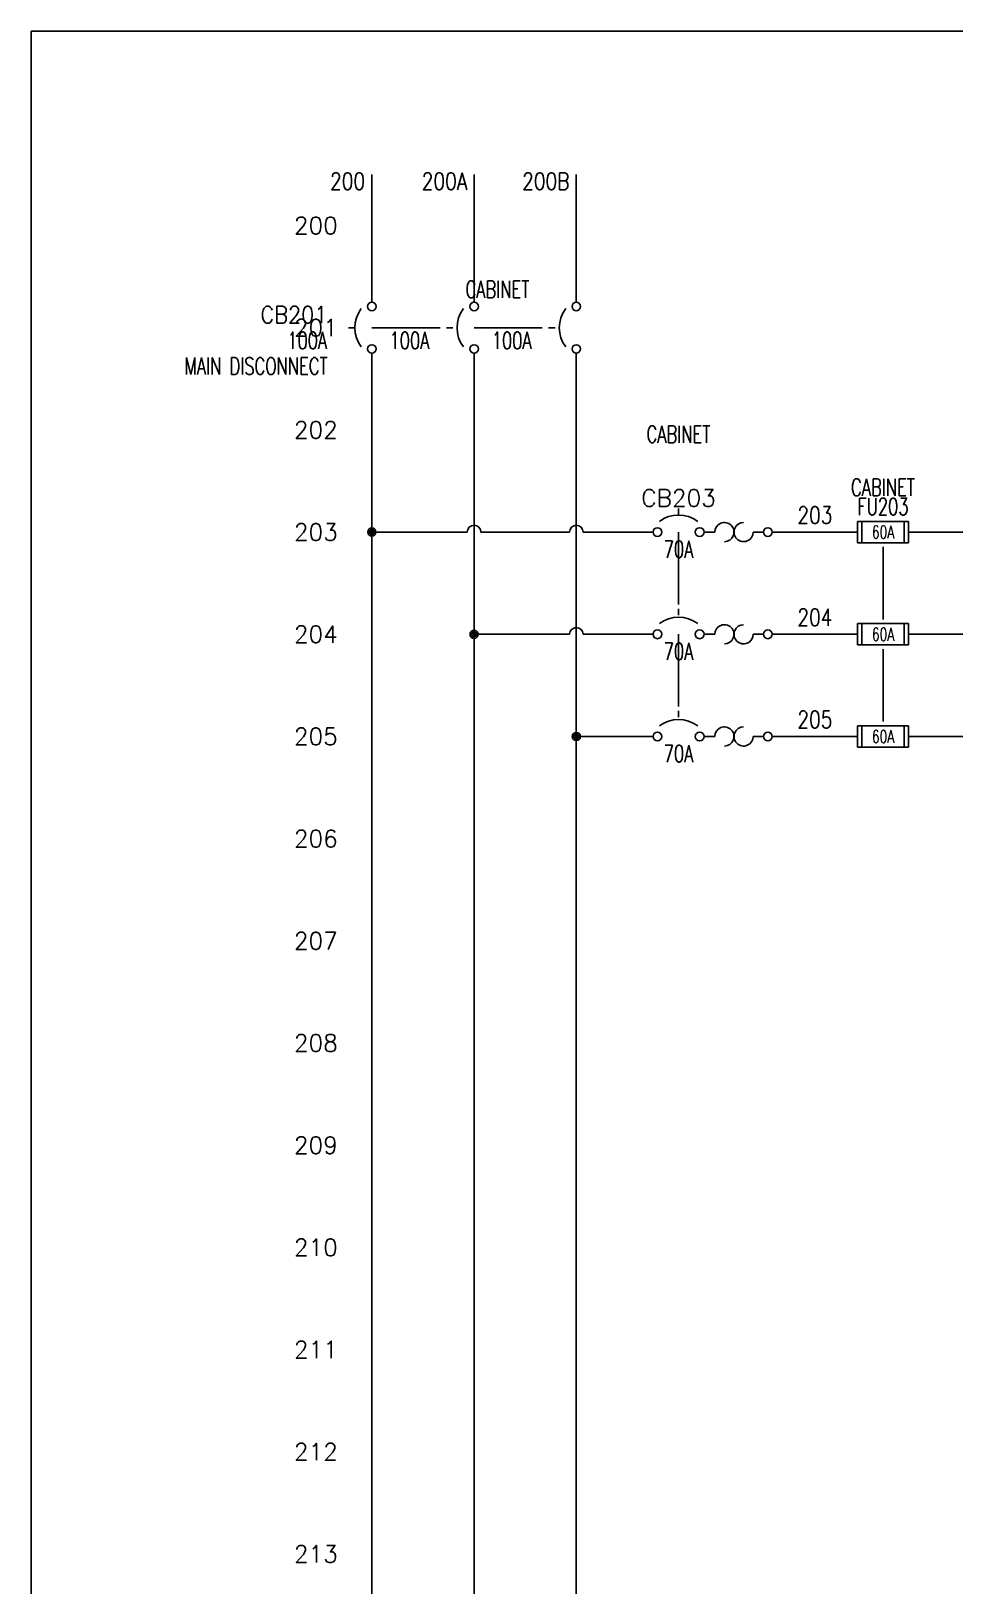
# Model space of a CAD drawing. Header units: inches. Extents: x 0 to 33.7, y 0 to 22.4.
# Drawn here: x 0 to 6.78, y 11.02 to 22.43 of the extents above; entities that cross this region are included whole.
import ezdxf
from ezdxf.enums import TextEntityAlignment as Align

# ---------------------------------------------------------------- set-up
doc = ezdxf.new("R2010")
doc.units = ezdxf.units.IN
doc.header["$MEASUREMENT"] = 0
doc.linetypes.add('HIDDEN2', pattern=[0.1875, 0.125, -0.0625])
for name, color, linetype in [('BLK_10AWG', 252, 'Continuous'), ('BLK_14AWG', 252, 'Continuous'), ('DESC', 1, 'Continuous'), ('LINK', 9, 'Continuous'), ('LOC', 8, 'Continuous'), ('MISC', 5, 'Continuous'), ('SYMS', 7, 'Continuous'), ('TAGS', 5, 'Continuous'), ('TITLE', 7, 'Continuous'), ('WIRENO', 3, 'Continuous')]:
    doc.layers.add(name, color=color, linetype=linetype)
doc.styles.add('ITALIC', font='ITALIC')
doc.styles.add('SIMPLEX', font='SIMPLEX')
doc.styles.add('WD', font='romans.shx')

# ---------------------------------------------------------------- blocks, each defined once
blk = doc.blocks.new('ACADE D Titleblock')
for p, q in [((33.469, 22.427), (0, 22.427)), ((0, 22.427), (0, 0))]:
    blk.add_line(p, q)
at = {"layer": 'TITLE', "style": 'SIMPLEX'}
blk.add_attdef('CAD#', (33.701, 1.677), '', height=0.0938, rotation=90, dxfattribs=at)
at = {"layer": 'TITLE', "style": 'ITALIC'}
for tag, height, p in [('TITLE#1', 0.125, (30.281, 1.755)), ('TITLE#2', 0.125, (30.281, 1.552)), ('TITLE#3', 0.125, (30.281, 1.35)), ('TITLE#4', 0.125, (30.281, 1.147)), ('DWG#', 0.2, (31.121, 0.66)), ('SH#', 0.2, (31.541, 0.187)), ('SHTS', 0.2, (32.92, 0.187))]:
    blk.add_attdef(tag, text='', height=height, dxfattribs=at).set_placement(p, align=Align.MIDDLE_CENTER)
at = {"layer": 'TITLE'}
for tag, p, style in [('ENGINEER', (24.406, 0.664), 'ITALIC'), ('CHKDBY', (26.023, 0.664), 'ITALIC'), ('SCALE', (27.742, 0.139), 'SIMPLEX'), ('DATE', (29.152, 0.139), 'SIMPLEX'), ('JOB#', (24.632, 0.092), 'ITALIC'), ('DRAWNBY', (26.093, 0.092), 'ITALIC')]:
    blk.add_attdef(tag, p, '', height=0.0975, dxfattribs=dict(at, style=style))
at = {"layer": 'TITLE', "flags": 9}
blk.add_attdef('WD_TB', (27.182, -0.207), '', height=0.125, dxfattribs=at)
blk = doc.blocks.new('WD_MLRH')
at = {"style": 'WD'}
blk.add_attdef('RUNGFIRST', text='', height=0.125, dxfattribs=at).set_placement((-0.25, 0), align=Align.MIDDLE_RIGHT)
at = {"style": 'WD', "flags": 1}
for tag, p in [('RUNGHORV', (-0.25, -0.127)), ('RUNGDIST', (-0.25, -0.2)), ('RUNGCNT', (-0.25, -0.237)), ('RUNGINC', (-0.25, -0.163)), ('WIRE-START', (-0.25, -0.356)), ('WIREMODE', (-0.25, -0.281)), ('WIREFMT', (-0.25, -0.321)), ('WIRE-GSUF', (-0.25, -0.396)), ('PH3SPACE', (-0.25, -0.437))]:
    blk.add_attdef(tag, text='', height=0.025, dxfattribs=at).set_placement(p, align=Align.RIGHT)
blk = doc.blocks.new('WDDOT')
for radius in [0.03, 0.0187, 0.00929]:
    blk.add_circle((0, 0), radius)
blk = doc.blocks.new('VCB1')
blk.add_line((-0.171, 0), (-0.125, 0))
for centre in [(0, 0.156), (0, -0.156)]:
    blk.add_circle(centre, 0.0312)
blk.add_arc((0.109, 0), 0.234, 143.1301, 216.8699)
at = {"style": 'WD'}
for tag, width, p in [('INST', 0.7, (-0.328, 0.406)), ('LOC', 0.7, (-0.328, 0.219)), ('TAG1', 0.9, (-0.326, 0.033)), ('RATING1', 0.7, (-0.328, -0.156)), ('DESC1', 0.7, (-0.324, -0.344)), ('DESC2', 0.7, (-0.324, -0.531))]:
    blk.add_attdef(tag, text='', height=0.125, dxfattribs=dict(at, width=width)).set_placement(p, align=Align.RIGHT)
for tag, height, flags, p in [('TERM01', 0.125, 8, (-0.055, 0.207)), ('FAMILY', 0.01, 9, (-0.142, -0.036)), ('MFG', 0.01, 9, (-0.142, -0.088)), ('CAT', 0.01, 9, (-0.142, -0.073)), ('CONTACT', 0.01, 9, (-0.129, -0.129))]:
    blk.add_attdef(tag, text='', height=height, dxfattribs=dict(at, flags=flags)).set_placement(p, align=Align.RIGHT)
at = {"style": 'WD', "flags": 1}
for tag, p in [('X2TERM01', (0, 0.188)), ('X8TERM02', (0, -0.188))]:
    blk.add_attdef(tag, p, '', height=0.0125, dxfattribs=at)
at = {"style": 'WD'}
for tag, p in [('X4LINK', (-0.266, 0)), ('X1LINK', (0, 0))]:
    blk.add_attdef(tag, p, '', height=0.01, dxfattribs=at)
at = {"style": 'WD', "width": 0.7}
blk.add_attdef('XREF', (0.188, -0.062), '', height=0.125, dxfattribs=at)
at = {"style": 'WD', "flags": 9}
blk.add_attdef('ASSYCODE', text='', height=0.01, dxfattribs=at).set_placement((-0.153, -0.106), align=Align.CENTER)
at = {"style": 'WD', "flags": 8}
blk.add_attdef('TERM02', text='', height=0.125, dxfattribs=at).set_placement((-0.041, -0.213), align=Align.TOP_RIGHT)
blk = doc.blocks.new('VCB2')
blk.add_line((-0.203, 0), (-0.156, 0))
for centre in [(0, 0.156), (0, -0.156)]:
    blk.add_circle(centre, 0.0312)
blk.add_arc((0.109, 0), 0.234, 143.1301, 216.8699)
at = {"style": 'WD'}
for tag, width, p in [('INST', 0.7, (-0.344, 0.406)), ('LOC', 0.7, (-0.344, 0.219)), ('TAG2', 0.9, (-0.342, 0.031)), ('RATING1', 0.7, (-0.328, -0.156)), ('DESC1', 0.7, (-0.34, -0.344)), ('DESC2', 0.7, (-0.34, -0.531))]:
    blk.add_attdef(tag, text='', height=0.125, dxfattribs=dict(at, width=width)).set_placement(p, align=Align.RIGHT)
for tag, height, flags, p in [('TERM01', 0.125, 8, (-0.055, 0.207)), ('CONTACT', 0.01, 9, (-0.129, -0.056)), ('FAMILY', 0.01, 9, (-0.142, -0.036))]:
    blk.add_attdef(tag, text='', height=height, dxfattribs=dict(at, flags=flags)).set_placement(p, align=Align.RIGHT)
at = {"style": 'WD', "flags": 1}
for tag, p in [('X2TERM01', (0, 0.188)), ('X8TERM02', (0, -0.188))]:
    blk.add_attdef(tag, p, '', height=0.0125, dxfattribs=at)
at = {"style": 'WD'}
for tag, p in [('X4LINK', (-0.25, 0)), ('X1LINK', (0, 0))]:
    blk.add_attdef(tag, p, '', height=0.01, dxfattribs=at)
at = {"style": 'WD', "width": 0.7}
blk.add_attdef('XREF', (0.188, -0.062), '', height=0.125, dxfattribs=at)
at = {"style": 'WD', "flags": 8}
blk.add_attdef('TERM02', text='', height=0.125, dxfattribs=at).set_placement((-0.041, -0.213), align=Align.TOP_RIGHT)
blk = doc.blocks.new('HCB11TH')
for p, q in [((0, 0.173), (0, 0.126)), ((0.188, 0), (0.266, 0)), ((0.547, 0), (0.623, 0))]:
    blk.add_line(p, q)
for centre in [(-0.155, 0), (0.155, 0), (0.655, 0)]:
    blk.add_circle(centre, 0.0322)
for centre, radius, start, end in [((0, -0.109), 0.234, 53.1301, 126.8699), ((0.336, 0), 0.0703, 270.001, 180.002), ((0.477, 0), 0.0703, 90, 0.001)]:
    blk.add_arc(centre, radius, start, end)
at = {"style": 'WD', "width": 0.7}
for tag, p in [('INST', (0, 0.826)), ('LOC', (0, 0.656)), ('DESC1', (0, 0.5)), ('DESC2', (0, 0.344)), ('RATING1', (0, -0.188)), ('XREF', (0, -0.344))]:
    blk.add_attdef(tag, text='', height=0.125, dxfattribs=at).set_placement(p, align=Align.CENTER)
at = {"style": 'WD'}
blk.add_attdef('TAG1', text='', height=0.125, dxfattribs=at).set_placement((0, 0.188), align=Align.CENTER)
for tag, p, height, flags in [('X2LINK', (0, 0.219), 0.01, 1), ('FAMILY', (0.205, 0.152), 0.01, 9), ('X4TERM01', (-0.188, 0), 0.0125, 1), ('X8LINK', (0, 0), 0.01, 1), ('X1TERM02', (0.688, 0), 0.0125, 1)]:
    blk.add_attdef(tag, p, '', height=height, dxfattribs=dict(at, flags=flags))
at = {"linetype": 'Continuous', "style": 'WD', "flags": 9}
for tag, p in [('CAT', (0.23, 0.108)), ('ASSYCODE', (0.219, 0.062)), ('MFG', (0.228, 0.089))]:
    blk.add_attdef(tag, text='', height=0.01, dxfattribs=at).set_placement(p, align=Align.CENTER)
at = {"linetype": 'Continuous', "style": 'WD', "flags": 8}
blk.add_attdef('TERM01', text='', height=0.125, dxfattribs=at).set_placement((-0.25, -0.031), align=Align.TOP_RIGHT)
blk.add_attdef('TERM02', text='', height=0.125, dxfattribs=at).set_placement((0.75, -0.031), align=Align.TOP_LEFT)
blk = doc.blocks.new('HCB21TH')
at = {"linetype": 'HIDDEN2'}
blk.add_line((0, 0.187), (0, 0.141), dxfattribs=at)
for p, q in [((0.188, 0), (0.266, 0)), ((0.547, 0), (0.623, 0))]:
    blk.add_line(p, q)
for centre in [(-0.155, 0), (0.155, 0), (0.655, 0)]:
    blk.add_circle(centre, 0.0322)
for centre, radius, start, end in [((0, -0.109), 0.234, 53.1301, 126.8699), ((0.336, 0), 0.0703, 270.001, 180.002), ((0.477, 0), 0.0703, 90, 0.001)]:
    blk.add_arc(centre, radius, start, end)
at = {"style": 'WD', "width": 0.7}
for tag, p in [('INST', (0, 0.863)), ('LOC', (0, 0.693)), ('DESC1', (0, 0.537)), ('DESC2', (0, 0.38)), ('RATING1', (0, -0.188)), ('XREF', (0, -0.344))]:
    blk.add_attdef(tag, text='', height=0.125, dxfattribs=at).set_placement(p, align=Align.CENTER)
at = {"style": 'WD'}
blk.add_attdef('TAG2', text='', height=0.125, dxfattribs=at).set_placement((0, 0.224), align=Align.CENTER)
for tag, p, height, flags in [('X2LINK', (0, 0.219), 0.01, 1), ('FAMILY', (0.054, 0.183), 0.01, 9), ('CONTACT', (0.054, 0.163), 0.01, 9), ('X4TERM01', (-0.188, 0), 0.0125, 1), ('X8LINK', (0, 0), 0.01, 1), ('X1TERM02', (0.688, 0), 0.0125, 1)]:
    blk.add_attdef(tag, p, '', height=height, dxfattribs=dict(at, flags=flags))
at = {"linetype": 'Continuous', "style": 'WD', "flags": 8}
blk.add_attdef('TERM01', text='', height=0.125, dxfattribs=at).set_placement((-0.25, -0.031), align=Align.TOP_RIGHT)
blk.add_attdef('TERM02', text='', height=0.125, dxfattribs=at).set_placement((0.75, -0.031), align=Align.TOP_LEFT)
blk = doc.blocks.new('HFU1')
for p, q in [((-0.188, -0.078), (-0.188, 0.078)), ((-0.188, 0.078), (0.188, 0.078)), ((-0.156, 0.078), (-0.156, -0.078)), ((0.156, 0.078), (0.156, -0.078)), ((0.188, 0.078), (0.188, -0.078)), ((0.188, -0.078), (-0.188, -0.078))]:
    blk.add_line(p, q)
at = {"style": 'WD', "width": 0.7}
for tag, p in [('INST', (0, 0.422)), ('LOC', (0, 0.266)), ('TAG1', (0, 0.125))]:
    blk.add_attdef(tag, text='', height=0.125, dxfattribs=at).set_placement(p, align=Align.CENTER)
at = {"linetype": 'Continuous', "style": 'WD', "flags": 9}
for tag, p in [('ASSYCODE', (0.157, 0.251)), ('MFG', (0.156, 0.083)), ('CAT', (0.156, 0.102))]:
    blk.add_attdef(tag, text='', height=0.01, dxfattribs=at).set_placement(p, align=Align.CENTER)
at = {"style": 'WD'}
for tag, p in [('X2LINK', (0, 0.109)), ('X8LINK', (0, -0.109))]:
    blk.add_attdef(tag, p, '', height=0.01, dxfattribs=at)
for tag, p, height, flags in [('FAMILY', (0.129, 0.108), 0.01, 9), ('X4TERM01', (-0.188, 0), 0.0109, 1), ('X1TERM02', (0.188, 0), 0.0109, 1)]:
    blk.add_attdef(tag, p, '', height=height, dxfattribs=dict(at, flags=flags))
at = {"style": 'WD', "width": 0.7}
blk.add_attdef('RATING1', text='', height=0.0938, dxfattribs=at).set_placement((0, 0), align=Align.MIDDLE_CENTER)
at = {"linetype": 'Continuous', "style": 'WD', "width": 0.7, "flags": 8}
blk.add_attdef('TERM01', text='', height=0.1, dxfattribs=at).set_placement((-0.25, -0.016), align=Align.TOP_RIGHT)
blk.add_attdef('TERM02', text='', height=0.1, dxfattribs=at).set_placement((0.25, -0.016), align=Align.TOP_LEFT)
at = {"style": 'WD', "width": 0.7}
for tag, p in [('DESC1', (0.047, -0.234)), ('DESC2', (0.047, -0.391)), ('DESC3', (0.047, -0.547))]:
    blk.add_attdef(tag, text='', height=0.125, dxfattribs=at).set_placement(p, align=Align.MIDDLE_LEFT)
blk = doc.blocks.new('HFU2')
for p, q in [((-0.188, -0.078), (-0.188, 0.078)), ((-0.188, 0.078), (0.188, 0.078)), ((-0.156, 0.078), (-0.156, -0.078)), ((0.156, 0.078), (0.156, -0.078)), ((0.188, 0.078), (0.188, -0.078)), ((0.188, -0.078), (-0.188, -0.078))]:
    blk.add_line(p, q)
at = {"style": 'WD', "width": 0.7}
for tag, p in [('INST', (0, 0.438)), ('LOC', (0, 0.281)), ('TAG2', (0, 0.125))]:
    blk.add_attdef(tag, text='', height=0.125, dxfattribs=at).set_placement(p, align=Align.CENTER)
at = {"linetype": 'Continuous', "style": 'WD', "flags": 9}
for tag, p in [('FAMILY', (0.157, 0.251)), ('ASSYCODE', (0.188, 0.235)), ('MFG', (0.156, 0.083)), ('CAT', (0.156, 0.102))]:
    blk.add_attdef(tag, text='', height=0.01, dxfattribs=at).set_placement(p, align=Align.CENTER)
at = {"style": 'WD'}
for tag, p in [('X2LINK', (0, 0.109)), ('X8LINK', (0, -0.109))]:
    blk.add_attdef(tag, p, '', height=0.01, dxfattribs=at)
at = {"style": 'WD', "flags": 1}
for tag, p in [('X4TERM01', (-0.188, 0)), ('X1TERM02', (0.188, 0))]:
    blk.add_attdef(tag, p, '', height=0.01, dxfattribs=at)
at = {"style": 'WD', "width": 0.7}
blk.add_attdef('RATING1', text='', height=0.0938, dxfattribs=at).set_placement((0, 0), align=Align.MIDDLE_CENTER)
at = {"linetype": 'Continuous', "style": 'WD', "width": 0.7, "flags": 8}
blk.add_attdef('TERM01', text='', height=0.1, dxfattribs=at).set_placement((-0.25, -0.016), align=Align.TOP_RIGHT)
blk.add_attdef('TERM02', text='', height=0.1, dxfattribs=at).set_placement((0.25, -0.016), align=Align.TOP_LEFT)
at = {"style": 'WD', "width": 0.7}
for tag, p in [('DESC1', (0.04, -0.243)), ('DESC2', (0.047, -0.406)), ('DESC3', (0.047, -0.578))]:
    blk.add_attdef(tag, text='', height=0.125, dxfattribs=at).set_placement(p, align=Align.MIDDLE_LEFT)
blk = doc.blocks.new('WD_WNV')
at = {"linetype": 'Continuous', "style": 'WD', "width": 0.8}
blk.add_attdef('WIRENO', text='', height=0.125, dxfattribs=at).set_placement((-0.05, 0), align=Align.MIDDLE_RIGHT)
at = {"style": 'WD', "flags": 1}
for tag, p in [('W01USER', (-0.062, 0.094)), ('W02USER', (-0.062, 0.086)), ('W03USER', (-0.062, 0.078)), ('W04USER', (-0.062, 0.07)), ('W05USER', (-0.062, 0.062)), ('W06USER', (-0.062, 0.055)), ('W07USER', (-0.062, 0.047)), ('W08USER', (-0.062, 0.039)), ('W09USER', (-0.062, 0.031)), ('W10USER', (-0.062, 0.023))]:
    blk.add_attdef(tag, text='', height=0.005, dxfattribs=at).set_placement(p, align=Align.CENTER)
blk = doc.blocks.new('WD_WNH')
at = {"linetype": 'Continuous', "style": 'WD', "width": 0.8}
blk.add_attdef('WIRENO', text='', height=0.125, dxfattribs=at).set_placement((0, 0.062), align=Align.CENTER)
at = {"style": 'WD', "flags": 1}
for tag, p in [('W01USER', (0, 0.078)), ('W02USER', (0, 0.07)), ('W03USER', (0, 0.062)), ('W04USER', (0, 0.055)), ('W05USER', (0, 0.047)), ('W06USER', (0, 0.039)), ('W07USER', (0, 0.031)), ('W08USER', (0, 0.023)), ('W09USER', (0, 0.016)), ('W10USER', (0, 0.008))]:
    blk.add_attdef(tag, text='', height=0.005, dxfattribs=at).set_placement(p, align=Align.CENTER)

msp = doc.modelspace()

# ---------------------------------------------------------------- linework, layer by layer
at = {"layer": 'BLK_10AWG'}
for p, q in [((2.5, 21.375), (2.5, 20.438)), ((3.25, 21.375), (3.25, 20.438)), ((4, 21.375), (4, 20.438)), ((2.5, 20.062), (2.5, 1.5)), ((3.25, 20.062), (3.25, 1.5)), ((4, 20.062), (4, 1.5)), ((2.5, 18.75), (3.2, 18.75)), ((3.3, 18.75), (3.95, 18.75)), ((4.05, 18.75), (4.562, 18.75)), ((3.25, 18), (3.95, 18)), ((4.05, 18), (4.562, 18)), ((4, 17.25), (4.562, 17.25))]:
    msp.add_line(p, q, dxfattribs=at)
for centre in [(3.25, 18.75), (4, 18.75), (4, 18)]:
    msp.add_arc(centre, 0.05, 0, 180, dxfattribs=at)
at = {"layer": 'BLK_14AWG'}
for p, q in [((5.438, 18.75), (6.062, 18.75)), ((6.438, 18.75), (9.188, 18.75)), ((5.438, 18), (6.062, 18)), ((6.438, 18), (9.188, 18)), ((5.438, 17.25), (6.062, 17.25)), ((6.438, 17.25), (9.188, 17.25))]:
    msp.add_line(p, q, dxfattribs=at)
at = {"layer": 'LINK'}
for points in [[(2.5, 20.25), (3, 20.25)], [(3.25, 20.25), (3.75, 20.25)], [(4.75, 18.75), (4.75, 18.219)], [(6.25, 18.641), (6.25, 18.109)], [(4.75, 18), (4.75, 17.469)], [(6.25, 17.891), (6.25, 17.359)]]:
    msp.add_lwpolyline(points, dxfattribs=at)

# ---------------------------------------------------------------- block references
msp.add_blockref('ACADE D Titleblock', (0, 0))
ref = msp.add_blockref('WD_MLRH', (2.5, 21))
ref.add_attrib('RUNGFIRST', '200', dxfattribs={"layer": 'MISC', "height": 0.125, "style": 'WD'}).set_placement((2.25, 21), align=Align.MIDDLE_RIGHT)
at = {"layer": 'SYMS'}
ref = msp.add_blockref('VCB2', (4, 20.25), dxfattribs=at)
ref.add_attrib('RATING1', '100A', dxfattribs={"layer": 'MISC', "height": 0.125, "style": 'WD', "width": 0.7}).set_placement((3.672, 20.094), align=Align.RIGHT)
ref.add_attrib('LOC', 'CABINET', dxfattribs={"layer": 'LOC', "height": 0.125, "style": 'WD', "width": 0.7}).set_placement((3.656, 20.469), align=Align.RIGHT)
ref = msp.add_blockref('VCB1', (2.5, 20.25), dxfattribs=at)
ref.add_attrib('RATING1', '100A', dxfattribs={"layer": 'MISC', "height": 0.125, "style": 'WD', "width": 0.7}).set_placement((2.172, 20.094), align=Align.RIGHT)
ref.add_attrib('DESC1', 'MAIN DISCONNECT', dxfattribs={"layer": 'DESC', "height": 0.125, "style": 'WD', "width": 0.7}).set_placement((2.176, 19.906), align=Align.RIGHT)
ref.add_attrib('TAG1', 'CB201', dxfattribs={"layer": 'TAGS', "height": 0.125, "style": 'WD', "width": 0.9}).set_placement((2.174, 20.283), align=Align.RIGHT)
ref = msp.add_blockref('VCB2', (3.25, 20.25), dxfattribs=at)
ref.add_attrib('RATING1', '100A', dxfattribs={"layer": 'MISC', "height": 0.125, "style": 'WD', "width": 0.7}).set_placement((2.922, 20.094), align=Align.RIGHT)
ref = msp.add_blockref('HCB11TH', (4.75, 18.75), dxfattribs=at)
ref.add_attrib('RATING1', '70A', dxfattribs={"layer": 'MISC', "height": 0.125, "style": 'WD', "width": 0.7}).set_placement((4.75, 18.562), align=Align.CENTER)
ref.add_attrib('LOC', 'CABINET', dxfattribs={"layer": 'LOC', "height": 0.125, "style": 'WD', "width": 0.7}).set_placement((4.75, 19.406), align=Align.CENTER)
ref.add_attrib('TAG1', 'CB203', dxfattribs={"layer": 'TAGS', "height": 0.125, "style": 'WD'}).set_placement((4.75, 18.938), align=Align.CENTER)
ref = msp.add_blockref('HFU1', (6.25, 18.75), dxfattribs=at)
ref.add_attrib('RATING1', '60A', dxfattribs={"layer": 'MISC', "height": 0.0938, "style": 'WD', "width": 0.7}).set_placement((6.25, 18.75), align=Align.MIDDLE_CENTER)
ref.add_attrib('LOC', 'CABINET', dxfattribs={"layer": 'LOC', "height": 0.125, "style": 'WD', "width": 0.7}).set_placement((6.25, 19.016), align=Align.CENTER)
ref.add_attrib('TAG1', 'FU203', dxfattribs={"layer": 'TAGS', "height": 0.125, "style": 'WD', "width": 0.7}).set_placement((6.25, 18.875), align=Align.CENTER)
for p in [(2.5, 18.75), (3.25, 18), (4, 17.25)]:
    msp.add_blockref('WDDOT', p, dxfattribs=at)
ref = msp.add_blockref('HCB21TH', (4.75, 18), dxfattribs=at)
ref.add_attrib('RATING1', '70A', dxfattribs={"layer": 'MISC', "height": 0.125, "style": 'WD', "width": 0.7}).set_placement((4.75, 17.812), align=Align.CENTER)
ref = msp.add_blockref('HFU2', (6.25, 18), dxfattribs=at)
ref.add_attrib('RATING1', '60A', dxfattribs={"layer": 'MISC', "height": 0.0938, "style": 'WD', "width": 0.7}).set_placement((6.25, 18), align=Align.MIDDLE_CENTER)
ref = msp.add_blockref('HCB21TH', (4.75, 17.25), dxfattribs=at)
ref.add_attrib('RATING1', '70A', dxfattribs={"layer": 'MISC', "height": 0.125, "style": 'WD', "width": 0.7}).set_placement((4.75, 17.062), align=Align.CENTER)
ref = msp.add_blockref('HFU2', (6.25, 17.25), dxfattribs=at)
ref.add_attrib('RATING1', '60A', dxfattribs={"layer": 'MISC', "height": 0.0938, "style": 'WD', "width": 0.7}).set_placement((6.25, 17.25), align=Align.MIDDLE_CENTER)
at = {"layer": 'WIRENO'}
ref = msp.add_blockref('WD_WNV', (2.5, 21.325), dxfattribs=at)
ref.add_attrib('WIRENO', '200', dxfattribs={"linetype": 'Continuous', "height": 0.125, "style": 'WD', "width": 0.8}).set_placement((2.45, 21.325), align=Align.MIDDLE_RIGHT)
ref = msp.add_blockref('WD_WNV', (3.25, 21.325), dxfattribs=at)
ref.add_attrib('WIRENO', '200A', dxfattribs={"linetype": 'Continuous', "height": 0.125, "style": 'WD', "width": 0.8}).set_placement((3.2, 21.325), align=Align.MIDDLE_RIGHT)
ref = msp.add_blockref('WD_WNV', (4, 21.325), dxfattribs=at)
ref.add_attrib('WIRENO', '200B', dxfattribs={"linetype": 'Continuous', "height": 0.125, "style": 'WD', "width": 0.8}).set_placement((3.95, 21.325), align=Align.MIDDLE_RIGHT)
ref = msp.add_blockref('WD_WNH', (5.75, 18.75), dxfattribs=at)
ref.add_attrib('WIRENO', '203', dxfattribs={"linetype": 'Continuous', "height": 0.125, "style": 'WD', "width": 0.8}).set_placement((5.75, 18.812), align=Align.CENTER)
ref = msp.add_blockref('WD_WNH', (5.75, 18), dxfattribs=at)
ref.add_attrib('WIRENO', '204', dxfattribs={"linetype": 'Continuous', "height": 0.125, "style": 'WD', "width": 0.8}).set_placement((5.75, 18.062), align=Align.CENTER)
ref = msp.add_blockref('WD_WNH', (5.75, 17.25), dxfattribs=at)
ref.add_attrib('WIRENO', '205', dxfattribs={"linetype": 'Continuous', "height": 0.125, "style": 'WD', "width": 0.8}).set_placement((5.75, 17.312), align=Align.CENTER)

# ---------------------------------------------------------------- texts
at = {"style": 'WD'}
for s, p in [('201', (2.25, 20.25)), ('202', (2.25, 19.5)), ('203', (2.25, 18.75)), ('204', (2.25, 18)), ('205', (2.25, 17.25)), ('206', (2.25, 16.5)), ('207', (2.25, 15.75)), ('208', (2.25, 15)), ('209', (2.25, 14.25)), ('210', (2.25, 13.5)), ('211', (2.25, 12.75)), ('212', (2.25, 12)), ('213', (2.25, 11.25))]:
    msp.add_text(s, height=0.125, dxfattribs=at).set_placement(p, align=Align.MIDDLE_RIGHT)

doc.saveas('drawing.dxf')
